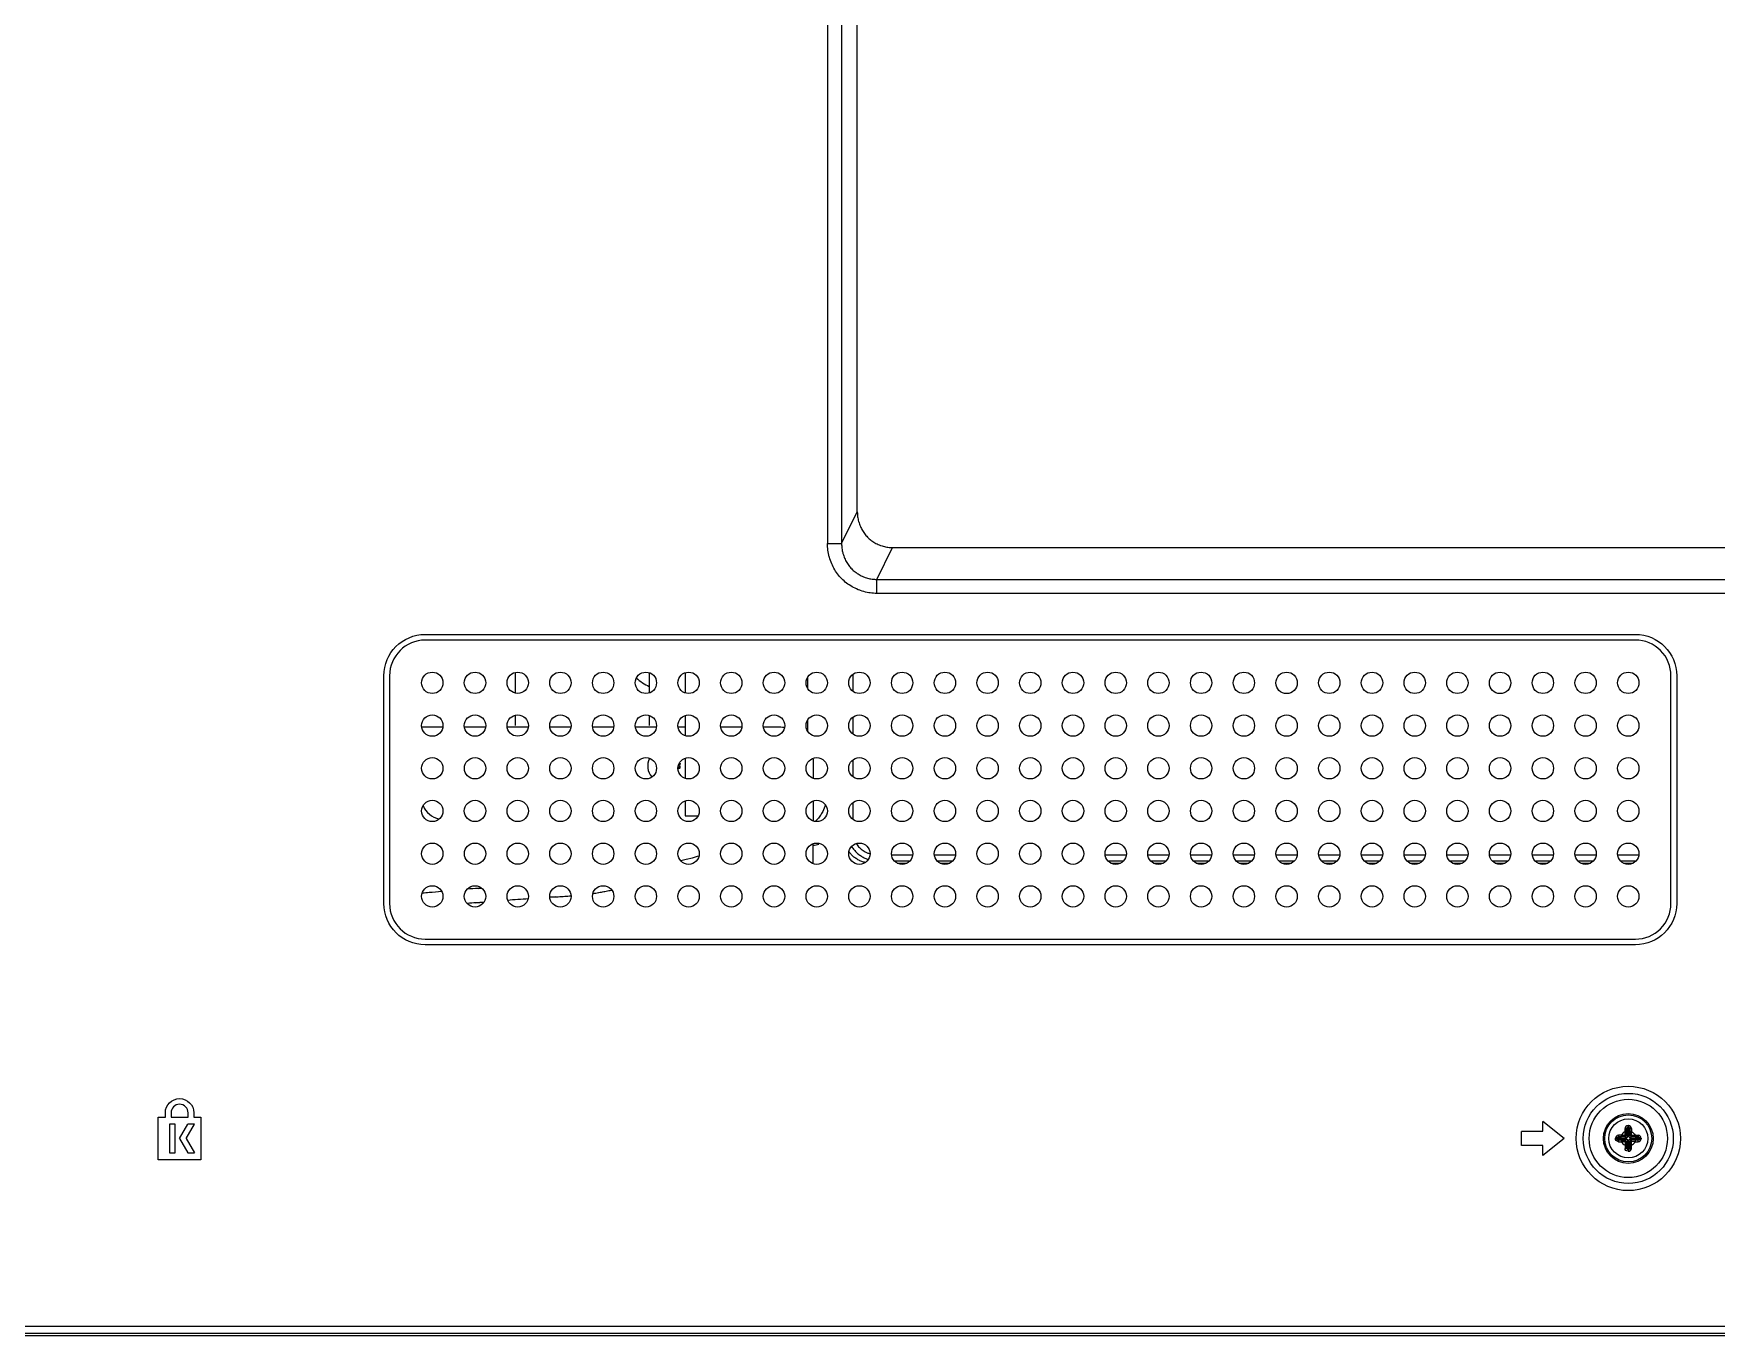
# Model space of a CAD drawing. Extents: x -382 to 1420, y -377 to 265.
# Drawn here: x -189.86 to -180.55, y -25.76 to -18.56 of the extents above; entities that cross this region are included whole.
import ezdxf

# ---------------------------------------------------------------- set-up
doc = ezdxf.new("R2010")
doc.units = 0
doc.header["$MEASUREMENT"] = 0
doc.layers.add('PDF_レイヤー 1', color=7, linetype='CONTINUOUS')

msp = doc.modelspace()

# ---------------------------------------------------------------- linework, layer by layer
at = {"layer": 'PDF_レイヤー 1', "lineweight": 0}
for points in [[(-223.44117, -25.76022), (-171.38649, -25.76022, 0.4143145), (-171.24868, -25.62245), (-171.24868, 6.93063, 0.4143145), (-171.38648, 7.06835), (-228.48682, 7.06835, 0.4143145), (-228.62463, 6.93063), (-228.62463, -25.62245, 0.4143145), (-228.48684, -25.76022), (-224.79078, -25.76022)], [(-228.61284, -25.61062, 0.020237), (-228.61242, -25.62094, 0.0768274), (-228.60256, -25.66288, 0.1002389), (-228.57255, -25.70786, 0.0963949), (-228.52739, -25.73797, 0.0991788), (-228.4745, -25.74841), (-171.39888, -25.74841, 0.0213893), (-171.38909, -25.748, 0.077189), (-171.34599, -25.73801, 0.1002389), (-171.30103, -25.708, 0.1012685), (-171.27092, -25.66312, 0.0994966), (-171.26046, -25.61062), (-171.33059, -25.61062), (-171.33061, 6.84425), (-172.59133, 5.1687), (-172.81714, 5.16869), (-172.81714, 3.04596)], [(-185.82381, -22.39436), (-185.74506, -22.39436, -0.0472489), (-185.7077, -22.39789)], [(-185.54933, -22.57032, -0.0251953), (-185.54822, -22.59115), (-185.54822, -22.67809)], [(-185.48116, -22.82516, -0.0519802), (-185.4956, -22.86307), (-185.49838, -22.86849), (-185.50129, -22.87377), (-185.50435, -22.87904), (-185.50782, -22.88418), (-185.51115, -22.88918), (-185.5149, -22.89432), (-185.5156, -22.89501), (-185.51935, -22.90001), (-185.52324, -22.9046), (-185.5274, -22.90918), (-185.53157, -22.91349), (-185.53587, -22.91793)], [(-185.33502, -23.05782), (-185.3321, -23.06226), (-185.32904, -23.06657), (-185.32571, -23.07101), (-185.3221, -23.07532), (-185.31849, -23.07948), (-185.31474, -23.08365), (-185.31057, -23.08768), (-185.30655, -23.09157), (-185.30224, -23.09546), (-185.29766, -23.09907), (-185.29544, -23.10087), (-185.29085, -23.1042), (-185.28613, -23.1074), (-185.28127, -23.11059), (-185.27655, -23.11351), (-185.27155, -23.11629), (-185.26669, -23.11879), (-185.26169, -23.12115), (-185.25683, -23.12337, 0.0189317), (-185.24039, -23.12916)], [(-185.30799, -23.04256, 0.0555711), (-185.29235, -23.06311, 0.102464), (-185.24958, -23.09186, 0.0264694), (-185.2343, -23.09714)], [(-186.76365, -23.31645, 0.0035938), (-186.73545, -23.3117), (-186.73364, -23.31142), (-186.72642, -23.31003), (-186.71934, -23.30878), (-186.71392, -23.30795), (-186.7067, -23.30656), (-186.69948, -23.30517), (-186.69226, -23.30378), (-186.68531, -23.30253), (-186.67809, -23.30101), (-186.67087, -23.29962), (-186.66365, -23.29809)], [(-189.13053, -24.55319), (-189.13053, -24.52958, -0.9994124), (-188.97307, -24.52959), (-188.97307, -24.5532)], [(-189.00454, -24.55319), (-189.00454, -24.52959, 0.9977042), (-189.09907, -24.52959), (-189.09907, -24.5532)], [(-181.09549, -24.65341, 0.4136881), (-181.11134, -24.66982), (-181.11036, -24.66982), (-181.10939, -24.66982), (-181.10828, -24.66982), (-181.10731, -24.66982), (-181.1062, -24.66982), (-181.10509, -24.66982), (-181.10397, -24.66982), (-181.103, -24.66982), (-181.10231, -24.66982), (-181.10134, -24.66982), (-181.10092, -24.66982), (-181.10092, -24.66968), (-181.10092, -24.66843), (-181.10078, -24.66718), (-181.10036, -24.6662), (-181.09981, -24.66495), (-181.09925, -24.66398), (-181.0987, -24.66343), (-181.098, -24.66273), (-181.09703, -24.66204), (-181.09606, -24.66162), (-181.09523, -24.66148), (-181.09411, -24.66134)], [(-181.08802, -24.67511), (-181.09413, -24.68122), (-181.09524, -24.68108), (-181.09607, -24.68094), (-181.09704, -24.68052), (-181.09788, -24.67983), (-181.09871, -24.67913), (-181.09927, -24.67858), (-181.09982, -24.67775), (-181.09996, -24.67747), (-181.10038, -24.67636), (-181.10079, -24.67511), (-181.10093, -24.67386), (-181.10095, -24.67284), (-181.09942, -24.67132), (-181.09886, -24.67173), (-181.09789, -24.67243), (-181.09678, -24.67298), (-181.09567, -24.67354), (-181.09525, -24.67368), (-181.094, -24.67409), (-181.09289, -24.67437), (-181.09164, -24.67465), (-181.09053, -24.67479), (-181.08928, -24.67493), (-181.08803, -24.6743), (-181.08817, -24.6743), (-181.08914, -24.67416), (-181.08984, -24.67388), (-181.09053, -24.67347), (-181.09081, -24.67319), (-181.09123, -24.6725), (-181.0915, -24.67194), (-181.09164, -24.67125), (-181.0915, -24.67069), (-181.09123, -24.67014), (-181.09081, -24.66944), (-181.09053, -24.66916), (-181.08984, -24.66875), (-181.08914, -24.66847), (-181.08817, -24.66833), (-181.08803, -24.66833), (-181.04965, -24.66765, 0.298806), (-181.04366, -24.65991), (-181.04449, -24.65991), (-181.05101, -24.65341, -0.3607234), (-181.0586, -24.66101), (-181.05859, -24.63387), (-181.05859, -24.63207), (-181.05873, -24.63054), (-181.05873, -24.62957), (-181.05873, -24.62776), (-181.05873, -24.62596), (-181.05873, -24.62429), (-181.05873, -24.62263), (-181.05873, -24.62082), (-181.05873, -24.61915), (-181.05873, -24.61735), (-181.05873, -24.61651)], [(-181.0228, -24.61651, 0.4136881), (-181.04073, -24.60066), (-181.04059, -24.60066), (-181.04045, -24.60066), (-181.04031, -24.60066), (-181.04017, -24.60066), (-181.04004, -24.60066), (-181.03976, -24.60066), (-181.03962, -24.60066), (-181.03948, -24.60066), (-181.03934, -24.60066), (-181.04223, -24.60066), (-181.04209, -24.60066), (-181.04195, -24.60066), (-181.04181, -24.60066), (-181.04167, -24.60066), (-181.04154, -24.60066), (-181.0414, -24.60066), (-181.04112, -24.60066), (-181.04098, -24.60066), (-181.04084, -24.60066), (-181.0392, -24.60068), (-181.0392, -24.60166), (-181.0392, -24.60263), (-181.0392, -24.60374), (-181.0392, -24.60485), (-181.0392, -24.60582), (-181.0392, -24.60693), (-181.0392, -24.60804), (-181.0392, -24.60902), (-181.0392, -24.60971), (-181.0392, -24.61068), (-181.03934, -24.6111), (-181.03906, -24.6111), (-181.03781, -24.6111), (-181.03656, -24.61138), (-181.03559, -24.61165), (-181.03434, -24.61221), (-181.03337, -24.6129), (-181.03281, -24.61332), (-181.03212, -24.61402), (-181.03143, -24.61499), (-181.03101, -24.61596), (-181.03087, -24.61679), (-181.03079, -24.61788), (-181.03787, -24.62399), (-181.0369, -24.62399), (-181.03688, -24.65991), (-181.03704, -24.66236, 0.2988061), (-181.02933, -24.66833), (-180.99336, -24.66833), (-180.99322, -24.66833), (-180.99239, -24.66847), (-180.99155, -24.66875), (-180.99086, -24.66916), (-180.99058, -24.66944), (-180.99017, -24.67014), (-180.98989, -24.67069), (-180.98989, -24.67138), (-180.98989, -24.67194), (-180.99017, -24.6725), (-180.99058, -24.67319), (-180.99086, -24.67347), (-180.99155, -24.67388), (-180.99239, -24.67416), (-180.99322, -24.6743), (-180.99336, -24.6743), (-181.0293, -24.6743), (-181.0293, -24.67511), (-181.02958, -24.67511), (-181.02972, -24.67511), (-181.03, -24.67511), (-181.03027, -24.67511), (-181.03055, -24.67511), (-181.03083, -24.67497), (-181.03111, -24.67497), (-181.03125, -24.67497), (-181.03152, -24.67497), (-181.03175, -24.67497), (-181.03147, -24.67483), (-181.03119, -24.67483), (-181.03105, -24.67469), (-181.03077, -24.67469), (-181.0305, -24.67455), (-181.03022, -24.67441), (-181.02994, -24.67441), (-181.0298, -24.67427), (-181.02952, -24.67427), (-181.02925, -24.67427)], [(-181.0293, -24.66833), (-181.02958, -24.66833), (-181.02986, -24.66833), (-181.03, -24.66819), (-181.03027, -24.66819), (-181.03055, -24.66805), (-181.03083, -24.66791), (-181.03111, -24.66791), (-181.03125, -24.66777), (-181.03152, -24.66777), (-181.0318, -24.66765), (-181.03152, -24.66765), (-181.03125, -24.66765), (-181.03111, -24.66765), (-181.03083, -24.66765), (-181.03055, -24.66751), (-181.03027, -24.66751), (-181.03, -24.66751), (-181.02972, -24.66751), (-181.02958, -24.66751), (-181.0293, -24.66751), (-181.02293, -24.66101, -0.3445723), (-181.03052, -24.65341), (-181.0369, -24.65991), (-181.0369, -24.66019), (-181.0369, -24.66033), (-181.0369, -24.66061), (-181.0369, -24.66089), (-181.03704, -24.66116), (-181.03704, -24.66144), (-181.03704, -24.66158), (-181.03704, -24.66186), (-181.03704, -24.66214), (-181.03704, -24.66236), (-181.03718, -24.66208), (-181.03718, -24.6618), (-181.03731, -24.66152), (-181.03731, -24.66139), (-181.03745, -24.66111), (-181.03759, -24.66083), (-181.03759, -24.66055), (-181.03773, -24.66041), (-181.03773, -24.66014), (-181.03787, -24.65986)], [(-181.03052, -24.63383), (-181.03052, -24.65341), (-181.0033, -24.65341, -0.0166665), (-180.98587, -24.65336), (-180.98587, -24.65419), (-180.98601, -24.65503), (-180.98601, -24.65586), (-180.98601, -24.65669), (-180.98615, -24.65753), (-180.98629, -24.65836), (-180.98629, -24.6585), (-180.98657, -24.65933), (-180.98671, -24.66016), (-180.98685, -24.66044), (-180.98699, -24.66086), (-180.98726, -24.66141), (-180.99336, -24.66757), (-180.99211, -24.6677), (-180.99086, -24.66784), (-180.98975, -24.66798), (-180.9885, -24.66826), (-180.98739, -24.66854), (-180.98614, -24.66895), (-180.98572, -24.66909), (-180.98475, -24.66965), (-180.9835, -24.6702), (-180.98253, -24.6709), (-180.98197, -24.67132), (-180.98049, -24.67273), (-180.98049, -24.66982), (-180.98007, -24.66982), (-180.9791, -24.66982), (-180.9784, -24.66982), (-180.97743, -24.66982), (-180.97632, -24.66982), (-180.97521, -24.66982), (-180.97424, -24.66982), (-180.97313, -24.66982), (-180.97201, -24.66982), (-180.97118, -24.66982), (-180.97004, -24.66989), (-180.97004, -24.67002), (-180.97004, -24.6703), (-180.97004, -24.67072), (-180.97004, -24.671), (-180.97004, -24.67127), (-180.97004, -24.67155), (-180.97004, -24.67183), (-180.97004, -24.67225), (-180.97004, -24.67252), (-180.97004, -24.6728, 0.4136881), (-180.98587, -24.65343)], [(-181.09413, -24.68122), (-181.09455, -24.68177), (-181.09468, -24.68219), (-181.09468, -24.68247), (-181.09482, -24.6833), (-181.0951, -24.68413), (-181.0951, -24.68427), (-181.09524, -24.68511), (-181.09538, -24.68594), (-181.09538, -24.68677), (-181.09552, -24.68761), (-181.09552, -24.68844), (-181.09553, -24.68919, -0.4136881), (-181.11136, -24.66982), (-181.11136, -24.67009), (-181.11136, -24.67037), (-181.11136, -24.67079), (-181.11136, -24.67107), (-181.11136, -24.67134), (-181.11136, -24.67162), (-181.11136, -24.6719), (-181.11136, -24.67232), (-181.11136, -24.67259), (-181.11134, -24.6728), (-181.11036, -24.6728), (-181.10939, -24.6728), (-181.10828, -24.6728), (-181.10731, -24.6728), (-181.1062, -24.6728), (-181.10509, -24.6728), (-181.10397, -24.6728), (-181.103, -24.6728), (-181.10231, -24.6728), (-181.10134, -24.6728), (-181.10092, -24.67273), (-181.10092, -24.66982), (-181.09939, -24.67134, -0.1519287), (-181.08803, -24.66751), (-181.08803, -24.66834)], [(-181.09549, -24.68922, 0.0166665), (-181.07813, -24.68922, 0.1728735), (-181.05855, -24.7088, 0.009999), (-181.05874, -24.7261)], [(-181.04963, -24.67498, -0.298806), (-181.04366, -24.68276), (-181.04366, -24.68248), (-181.04366, -24.6822), (-181.0438, -24.68206), (-181.0438, -24.68179), (-181.04394, -24.68151), (-181.04408, -24.68123), (-181.04408, -24.68109), (-181.04422, -24.68081), (-181.04422, -24.68054), (-181.04436, -24.6802), (-181.04436, -24.68048), (-181.04436, -24.68076), (-181.04436, -24.68104), (-181.04436, -24.68118), (-181.04449, -24.68145), (-181.04449, -24.68173), (-181.04449, -24.68201), (-181.04449, -24.68229), (-181.04449, -24.68243), (-181.04448, -24.68269), (-181.05097, -24.68926, 0.3607235), (-181.0586, -24.68166), (-181.0586, -24.70874), (-181.05101, -24.7088), (-181.05101, -24.68922), (-181.07813, -24.68926), (-181.07813, -24.68162), (-181.05862, -24.68163), (-181.05209, -24.67511), (-181.05195, -24.67511), (-181.05167, -24.67511), (-181.0514, -24.67511), (-181.05112, -24.67511), (-181.05084, -24.67511), (-181.05056, -24.67497), (-181.05042, -24.67497), (-181.05015, -24.67497), (-181.04987, -24.67497), (-181.04959, -24.675), (-181.04987, -24.67486), (-181.05015, -24.67486), (-181.05042, -24.67472), (-181.05056, -24.67472), (-181.05084, -24.67458), (-181.05112, -24.67444), (-181.0514, -24.67444), (-181.05167, -24.6743), (-181.05181, -24.6743), (-181.05209, -24.67427), (-181.05209, -24.67511), (-181.08803, -24.67513), (-181.08803, -24.6743), (-181.04963, -24.67498)], [(-181.05066, -24.72473), (-181.05052, -24.72584), (-181.05038, -24.72667), (-181.04997, -24.72764), (-181.04941, -24.72862), (-181.04858, -24.72931), (-181.04802, -24.72973), (-181.04705, -24.73042), (-181.04594, -24.73098), (-181.04483, -24.73125), (-181.04358, -24.73153), (-181.04233, -24.73153), (-181.04219, -24.73153), (-181.04219, -24.73195), (-181.04219, -24.73292), (-181.04219, -24.73362), (-181.04219, -24.73459), (-181.04219, -24.7357), (-181.04219, -24.73681), (-181.04219, -24.73778), (-181.04219, -24.73889), (-181.04219, -24.74), (-181.04219, -24.74098), (-181.04219, -24.74195, -0.4076366), (-181.0588, -24.72613), (-181.05783, -24.72613), (-181.05699, -24.72613), (-181.05616, -24.72599), (-181.05533, -24.72599), (-181.05449, -24.72585), (-181.05366, -24.72571), (-181.05352, -24.72571), (-181.05283, -24.72557), (-181.05199, -24.7253), (-181.05172, -24.7253), (-181.05116, -24.72502), (-181.0506, -24.72474), (-181.0506, -24.72405), (-181.05074, -24.72238), (-181.05074, -24.72085), (-181.05088, -24.72002), (-181.05088, -24.71835), (-181.05088, -24.71669), (-181.05088, -24.71516), (-181.05088, -24.71349), (-181.05102, -24.71196), (-181.05102, -24.7103), (-181.05102, -24.70877)], [(-181.03052, -24.70874), (-181.03052, -24.70958), (-181.03052, -24.71124), (-181.03052, -24.71277), (-181.03052, -24.71346), (-181.03052, -24.71513), (-181.03052, -24.7168), (-181.03052, -24.71833), (-181.03066, -24.71999), (-181.03066, -24.72166), (-181.0308, -24.72319), (-181.0308, -24.72474), (-181.03094, -24.72585), (-181.03108, -24.72669), (-181.0315, -24.72766), (-181.03219, -24.72849), (-181.03288, -24.72932), (-181.03344, -24.72974), (-181.03427, -24.73044), (-181.03455, -24.73057), (-181.03566, -24.73099), (-181.03691, -24.73141), (-181.03816, -24.73155), (-181.03934, -24.73153), (-181.0392, -24.73195), (-181.0392, -24.73292), (-181.0392, -24.73362), (-181.0392, -24.73459), (-181.0392, -24.7357), (-181.0392, -24.73681), (-181.0392, -24.73778), (-181.0392, -24.73889), (-181.0392, -24.74), (-181.0392, -24.74098), (-181.0407, -24.74198), (-181.04056, -24.74198), (-181.04042, -24.74198), (-181.04029, -24.74198), (-181.04015, -24.74198), (-181.04001, -24.74198), (-181.03973, -24.74198), (-181.03959, -24.74198), (-181.03945, -24.74198), (-181.03931, -24.74198), (-181.03917, -24.74198, 0.4136881), (-181.02282, -24.72614)], [(-181.00326, -24.68158), (-181.00326, -24.68922), (-181.03052, -24.68916), (-181.03052, -24.70874), (-181.02293, -24.70874, 0.1722694), (-181.00326, -24.68922, 0.0166665), (-180.98587, -24.68927), (-180.98587, -24.68844), (-180.98601, -24.68761), (-180.98601, -24.68677), (-180.98601, -24.68594), (-180.98615, -24.68511), (-180.98629, -24.68427), (-180.98629, -24.68413), (-180.98657, -24.68344), (-180.98671, -24.68261), (-180.98685, -24.68233), (-180.98699, -24.68177), (-180.98726, -24.68122), (-180.98796, -24.68122), (-180.98962, -24.68136), (-180.99115, -24.68136), (-180.99198, -24.68136), (-180.99365, -24.6815), (-180.99532, -24.6815), (-180.99685, -24.6815), (-180.99851, -24.6815), (-181.00018, -24.6815), (-181.00171, -24.68163), (-181.00321, -24.68162), (-181.02293, -24.68162), (-181.03175, -24.67497, 0.298806), (-181.03786, -24.68268), (-181.03786, -24.71864), (-181.03688, -24.71864)], [(-180.9859, -24.68922, 0.4136881), (-180.97007, -24.6728), (-180.97118, -24.6728), (-180.97201, -24.6728), (-180.97313, -24.6728), (-180.97424, -24.6728), (-180.97521, -24.6728), (-180.97632, -24.6728), (-180.97743, -24.6728), (-180.9784, -24.6728), (-180.9791, -24.6728), (-180.98007, -24.6728), (-180.98049, -24.6728), (-180.98197, -24.67136), (-180.98294, -24.67205), (-180.98392, -24.67261), (-180.98503, -24.67316), (-180.98558, -24.67344), (-180.98683, -24.67386), (-180.98794, -24.67427), (-180.98919, -24.67455), (-180.99044, -24.67483), (-180.99142, -24.67497), (-180.9928, -24.67511), (-180.99336, -24.67511), (-180.99336, -24.67427)], [(-228.43748, -25.70896), (-171.43581, -25.70889), (-171.43317, -25.70889), (-171.43039, -25.70889), (-171.42761, -25.70861), (-171.42483, -25.70861), (-171.4222, -25.70833), (-171.41942, -25.70792), (-171.41664, -25.7075), (-171.41386, -25.70695), (-171.41122, -25.70639), (-171.40859, -25.7057), (-171.40845, -25.7057, 0.3058217), (-171.33059, -25.61062)]]:
    msp.add_lwpolyline(points, format="xyb", dxfattribs=at)
for points in [[(-185.46928, -17.22469), (-185.46928, -21.38182), (-185.39082, -21.38182)], [(-185.39076, -17.22474), (-185.39076, -21.38187)], [(-185.39076, -21.38184), (-185.3041, -21.207), (-185.3041, -17.31151)], [(-185.30405, -21.20698), (-185.30391, -21.21351), (-185.30363, -21.2199), (-185.30321, -21.22643), (-185.30238, -21.23309), (-185.30127, -21.23948), (-185.30016, -21.24615), (-185.29863, -21.25267), (-185.29696, -21.2592), (-185.29641, -21.26115), (-185.29446, -21.26767), (-185.29224, -21.27392), (-185.29002, -21.28031), (-185.28738, -21.28656), (-185.2846, -21.29267), (-185.28155, -21.29864), (-185.27849, -21.30461), (-185.27516, -21.31031), (-185.27169, -21.31586), (-185.26808, -21.32142), (-185.26419, -21.3267), (-185.2603, -21.3317), (-185.25627, -21.33683), (-185.25197, -21.34156), (-185.24766, -21.346), (-185.24322, -21.35044), (-185.2385, -21.35475), (-185.23364, -21.35892), (-185.2285, -21.3628), (-185.22336, -21.36669), (-185.21794, -21.37044), (-185.21239, -21.37405), (-185.20669, -21.37752), (-185.20086, -21.38058), (-185.19489, -21.38364), (-185.18892, -21.38655), (-185.18267, -21.38919), (-185.17642, -21.39155), (-185.17336, -21.39266), (-185.16698, -21.39488), (-185.16059, -21.39669), (-185.1542, -21.39836), (-185.14767, -21.39988), (-185.14128, -21.40099), (-185.13489, -21.40211), (-185.12851, -21.4028), (-185.12212, -21.40349), (-185.11573, -21.40377), (-185.10948, -21.40391), (-172.81077, -21.40391)], [(-185.19682, -21.65739), (-185.20557, -21.65725), (-185.21446, -21.65669), (-185.22335, -21.656), (-185.23237, -21.65475), (-185.24126, -21.6535), (-185.25043, -21.65169), (-185.25931, -21.64961), (-185.26834, -21.64739), (-185.27723, -21.64461), (-185.28626, -21.6417), (-185.2907, -21.64017), (-185.29931, -21.6367), (-185.30806, -21.63295), (-185.31639, -21.62906), (-185.32486, -21.62489), (-185.33292, -21.62017), (-185.34083, -21.61545), (-185.34875, -21.61059), (-185.35611, -21.60531), (-185.36347, -21.59989), (-185.37055, -21.59434), (-185.3775, -21.58851), (-185.38403, -21.58253), (-185.39027, -21.57628), (-185.39639, -21.5699), (-185.40222, -21.56323), (-185.40805, -21.55629), (-185.41361, -21.54934), (-185.41888, -21.54184), (-185.42388, -21.53421), (-185.42874, -21.52643), (-185.43333, -21.51837), (-185.43777, -21.51004), (-185.44194, -21.50171), (-185.44583, -21.49296), (-185.44944, -21.48435), (-185.45277, -21.47546), (-185.45569, -21.46643), (-185.4586, -21.45755), (-185.4593, -21.45477), (-185.46152, -21.44574), (-185.4636, -21.43644), (-185.46541, -21.42741), (-185.46666, -21.4181), (-185.46777, -21.40894), (-185.4686, -21.39991), (-185.46916, -21.39075), (-185.4693, -21.38186)], [(-185.39069, -21.38177), (-185.39069, -21.3883), (-185.39055, -21.39483), (-185.39, -21.40149), (-185.38916, -21.40802), (-185.38819, -21.41469), (-185.38694, -21.42122), (-185.38555, -21.42788), (-185.385, -21.43038), (-185.38333, -21.43691), (-185.38139, -21.44344), (-185.37916, -21.44982), (-185.37694, -21.45621), (-185.3743, -21.46246), (-185.37167, -21.46857), (-185.36861, -21.47468), (-185.36555, -21.48052), (-185.36222, -21.48635), (-185.35889, -21.4919), (-185.35528, -21.49732), (-185.35153, -21.5026), (-185.34764, -21.50774), (-185.34361, -21.51273), (-185.33945, -21.51746), (-185.33514, -21.52204), (-185.3307, -21.52634), (-185.32611, -21.53065), (-185.32125, -21.53482), (-185.31611, -21.53884), (-185.31098, -21.54259), (-185.30556, -21.54648), (-185.30014, -21.54995), (-185.29445, -21.55343), (-185.28862, -21.55662), (-185.28278, -21.55954), (-185.27667, -21.56245), (-185.27056, -21.56509), (-185.26431, -21.56745), (-185.26029, -21.56898), (-185.25404, -21.5712), (-185.24751, -21.57287), (-185.24112, -21.57467), (-185.23473, -21.57606), (-185.22848, -21.57717), (-185.2221, -21.57815), (-185.21571, -21.57898), (-185.20932, -21.5794), (-185.20307, -21.57981), (-185.19682, -21.57981), (-185.10947, -21.40386)], [(-185.19682, -21.65744), (-185.19682, -21.57981), (-175.45102, -21.57981)], [(-175.45214, -21.65739), (-185.19683, -21.65739)], [(-187.19467, -22.20748), (-187.19467, -22.09624)], [(-186.45362, -22.20571), (-186.45362, -22.09809)], [(-186.25684, -22.09803), (-186.25684, -22.20552)], [(-185.57859, -22.18252), (-185.57859, -22.12128)], [(-185.32864, -22.10752), (-185.32864, -22.19626)], [(-187.71342, -22.39436), (-187.59523, -22.39436)], [(-187.47716, -22.39436), (-187.35897, -22.39436)], [(-187.24092, -22.39436), (-187.12287, -22.39436)], [(-187.19467, -22.38812), (-187.19467, -22.33243)], [(-187.0048, -22.39436), (-186.88661, -22.39436)], [(-186.76854, -22.39436), (-186.65036, -22.39436)], [(-186.53242, -22.39436), (-186.41424, -22.39436)], [(-186.45362, -22.38812), (-186.45362, -22.33423)], [(-186.29617, -22.39436), (-186.25686, -22.39436)], [(-186.25684, -22.33429), (-186.25684, -22.44178)], [(-186.05992, -22.39436), (-185.94174, -22.39436)], [(-185.57859, -22.41864), (-185.57859, -22.3574)], [(-185.32864, -22.34377), (-185.32864, -22.43251)], [(-186.25684, -22.57039), (-186.25684, -22.67802)], [(-185.32864, -22.57989), (-185.32864, -22.66863)], [(-186.25684, -22.80665), (-186.25684, -22.88761), (-186.18545, -22.88761)], [(-185.54822, -22.80665), (-185.54822, -22.91414)], [(-185.32864, -22.81615), (-185.32864, -22.90489)], [(-185.54822, -23.15045), (-185.54822, -23.04296)], [(-186.28017, -23.13431), (-186.25031, -23.12765), (-186.21462, -23.11945), (-186.18143, -23.10834)], [(-185.25974, -23.14516), (-185.26461, -23.14405), (-185.2696, -23.14266), (-185.2746, -23.14113), (-185.27974, -23.13947), (-185.2846, -23.13738), (-185.2896, -23.13544), (-185.29141, -23.1346), (-185.29627, -23.1321), (-185.30099, -23.12974), (-185.30557, -23.12697), (-185.31016, -23.12419), (-185.3146, -23.12127), (-185.31877, -23.11822), (-185.32279, -23.11502), (-185.32668, -23.11169), (-185.33057, -23.10822), (-185.33404, -23.10489), (-185.33752, -23.10141), (-185.34071, -23.09766), (-185.34363, -23.09405), (-185.3464, -23.0903), (-185.34918, -23.08655)], [(-185.11517, -23.10312), (-184.99699, -23.10312)], [(-185.01591, -23.13716), (-185.09631, -23.13716)], [(-185.0829, -23.14855), (-185.02888, -23.14855)], [(-184.87893, -23.10312), (-184.76075, -23.10312)], [(-184.77965, -23.13716), (-184.8602, -23.13716)], [(-184.84664, -23.14855), (-184.79276, -23.14855)], [(-183.93418, -23.10312), (-183.816, -23.10312)], [(-183.83491, -23.13716), (-183.91532, -23.13716)], [(-183.90191, -23.14855), (-183.84788, -23.14855)], [(-183.69794, -23.10312), (-183.57975, -23.10312)], [(-183.59866, -23.13716), (-183.67907, -23.13716)], [(-183.66565, -23.14855), (-183.61177, -23.14855)], [(-183.46182, -23.10312), (-183.34364, -23.10312)], [(-183.36254, -23.13716), (-183.44295, -23.13716)], [(-183.42941, -23.14855), (-183.37552, -23.14855)], [(-183.22556, -23.10312), (-183.10738, -23.10312)], [(-183.12628, -23.13716), (-183.20669, -23.13716)], [(-183.19329, -23.14855), (-183.13941, -23.14855)], [(-182.98931, -23.10312), (-182.87112, -23.10312)], [(-182.89016, -23.13716), (-182.97057, -23.13716)], [(-182.95703, -23.14855), (-182.90315, -23.14855)], [(-182.75319, -23.10312), (-182.63501, -23.10312)], [(-182.65392, -23.13716), (-182.73433, -23.13716)], [(-182.72091, -23.14855), (-182.66689, -23.14855)], [(-182.51693, -23.10312), (-182.39875, -23.10312)], [(-182.41766, -23.13716), (-182.49807, -23.13716)], [(-182.48466, -23.14855), (-182.43077, -23.14855)], [(-182.28069, -23.10312), (-182.16264, -23.10312)], [(-182.18155, -23.13716), (-182.26196, -23.13716)], [(-182.24841, -23.14855), (-182.19453, -23.14855)], [(-182.04457, -23.10312), (-181.92639, -23.10312)], [(-181.94529, -23.13716), (-182.0257, -23.13716)], [(-182.0123, -23.14855), (-181.95841, -23.14855)], [(-181.80831, -23.10312), (-181.69013, -23.10312)], [(-181.70917, -23.13716), (-181.78944, -23.13716)], [(-181.77604, -23.14855), (-181.72216, -23.14855)], [(-181.5722, -23.10312), (-181.45401, -23.10312)], [(-181.47293, -23.13716), (-181.55334, -23.13716)], [(-181.53992, -23.14855), (-181.4859, -23.14855)], [(-181.33594, -23.10312), (-181.21776, -23.10312)], [(-181.23667, -23.13716), (-181.31708, -23.13716)], [(-181.30367, -23.14855), (-181.24978, -23.14855)], [(-181.0997, -23.10312), (-180.98165, -23.10312)], [(-181.00055, -23.13716), (-181.08096, -23.13716)], [(-181.06741, -23.14855), (-181.01352, -23.14855)], [(-187.38332, -23.28699), (-187.40026, -23.28838), (-187.38332, -23.28686)], [(-186.97319, -23.33585), (-186.96638, -23.3353), (-186.95791, -23.33474), (-186.9493, -23.33418), (-186.94736, -23.33405), (-186.93889, -23.33349), (-186.93028, -23.33293), (-186.92181, -23.33238), (-186.9132, -23.33182), (-186.90458, -23.33113), (-186.89597, -23.33057), (-186.8875, -23.33002)], [(-189.16986, -24.55319), (-189.13055, -24.55319)], [(-189.16986, -24.78944), (-189.16986, -24.55321)], [(-189.09907, -24.55319), (-189.0045, -24.55319)], [(-188.97307, -24.55319), (-188.93377, -24.55319)], [(-188.93374, -24.55319), (-188.93374, -24.78942)], [(-189.07546, -24.59252), (-189.10699, -24.59252)], [(-189.10693, -24.59252), (-189.10693, -24.75014)], [(-189.07546, -24.75011), (-189.07546, -24.59249)], [(-189.05187, -24.67132), (-189.00631, -24.59257)], [(-189.01563, -24.67126), (-188.97008, -24.59252), (-189.00633, -24.59252)], [(-181.63119, -24.63199), (-181.51301, -24.63199)], [(-181.63119, -24.71065), (-181.63119, -24.63204)], [(-181.39507, -24.67132), (-181.51312, -24.57674)], [(-181.51306, -24.63199), (-181.51306, -24.57685)], [(-181.09552, -24.65336), (-181.09552, -24.65419), (-181.09552, -24.65503), (-181.09538, -24.65586), (-181.09538, -24.65669), (-181.09524, -24.65753), (-181.0951, -24.65836), (-181.0951, -24.6585), (-181.09496, -24.65919), (-181.09468, -24.66002), (-181.09468, -24.6603), (-181.09455, -24.66086), (-181.09413, -24.66141), (-181.09343, -24.66141), (-181.09177, -24.66127), (-181.09024, -24.66127), (-181.08941, -24.66127), (-181.08774, -24.66114), (-181.08607, -24.66114), (-181.08455, -24.66114), (-181.08288, -24.66114), (-181.08135, -24.66114), (-181.07969, -24.661), (-181.07816, -24.661)], [(-181.07813, -24.66105), (-181.07813, -24.65341), (-181.05105, -24.65341)], [(-181.05101, -24.65346), (-181.05101, -24.63387), (-181.05865, -24.63387)], [(-181.05101, -24.63387), (-181.05101, -24.63304), (-181.05101, -24.63137), (-181.05087, -24.62985), (-181.05087, -24.62915), (-181.05087, -24.62749), (-181.05087, -24.62582), (-181.05087, -24.62429), (-181.05087, -24.62263), (-181.05073, -24.62096), (-181.05073, -24.61943), (-181.05059, -24.6179)], [(-181.0506, -24.61788), (-181.05047, -24.61676), (-181.05033, -24.61593), (-181.04991, -24.61496), (-181.04935, -24.61413), (-181.04852, -24.61329), (-181.04797, -24.61288), (-181.04713, -24.61218), (-181.04685, -24.61204), (-181.04574, -24.61163), (-181.04449, -24.61121), (-181.04324, -24.61107), (-181.04213, -24.61107)], [(-181.04367, -24.65996), (-181.04367, -24.62399), (-181.04451, -24.62399)], [(-181.04436, -24.66241), (-181.04436, -24.66214), (-181.04436, -24.66186), (-181.04436, -24.66158), (-181.04436, -24.66144), (-181.04449, -24.66116), (-181.04449, -24.66089), (-181.04449, -24.66061), (-181.04449, -24.66033), (-181.04449, -24.66019), (-181.04449, -24.65991), (-181.04449, -24.62394)], [(-181.04369, -24.62399), (-181.04369, -24.62385), (-181.04355, -24.62301), (-181.04327, -24.62218), (-181.04286, -24.62149), (-181.04258, -24.62121), (-181.04188, -24.62079), (-181.04133, -24.62051), (-181.04077, -24.62051), (-181.04022, -24.62051), (-181.03952, -24.62079), (-181.03897, -24.62121), (-181.03855, -24.62149), (-181.03813, -24.62218), (-181.03786, -24.62301), (-181.03786, -24.62385), (-181.03786, -24.62399), (-181.03786, -24.65996)], [(-189.10693, -24.75011), (-189.07541, -24.75011)], [(-189.05185, -24.67137), (-189.0063, -24.75011), (-188.97005, -24.75011)], [(-189.01566, -24.67132), (-188.97011, -24.75006)], [(-181.51306, -24.71065), (-181.63125, -24.71065)], [(-181.39502, -24.67126), (-181.51306, -24.76583), (-181.51306, -24.7107)], [(-181.09414, -24.6614), (-181.08803, -24.66751), (-181.05206, -24.66751)], [(-181.07813, -24.68162), (-181.07896, -24.68162), (-181.08063, -24.68148), (-181.08216, -24.68148), (-181.08285, -24.68148), (-181.08452, -24.68148), (-181.08618, -24.68148), (-181.08771, -24.68148), (-181.08938, -24.68134), (-181.09105, -24.68134), (-181.09257, -24.68134), (-181.0941, -24.6812)], [(-181.05208, -24.66754), (-181.0586, -24.66101), (-181.07819, -24.66101)], [(-181.04965, -24.66765), (-181.04992, -24.66779), (-181.0502, -24.66779), (-181.05048, -24.66793), (-181.05062, -24.66793), (-181.0509, -24.66807), (-181.05117, -24.6682), (-181.05145, -24.6682), (-181.05173, -24.66834), (-181.05187, -24.66834), (-181.05215, -24.66834)], [(-181.05209, -24.66833), (-181.05209, -24.6675)], [(-181.05209, -24.66751), (-181.05195, -24.66751), (-181.05167, -24.66751), (-181.0514, -24.66751), (-181.05112, -24.66751), (-181.05084, -24.66751), (-181.05056, -24.66765), (-181.05042, -24.66765), (-181.05015, -24.66765), (-181.04987, -24.66765), (-181.04959, -24.66765)], [(-181.04449, -24.71864), (-181.0506, -24.72476)], [(-181.04367, -24.65991), (-181.04367, -24.66019), (-181.04367, -24.66047), (-181.04381, -24.66061), (-181.04381, -24.66089), (-181.04395, -24.66116), (-181.04409, -24.66144), (-181.04409, -24.66158), (-181.04423, -24.66186), (-181.04423, -24.66214), (-181.04437, -24.66241)], [(-181.04066, -24.73153), (-181.04219, -24.73153), (-181.04066, -24.73)], [(-181.04219, -24.74198), (-181.04205, -24.74198), (-181.04191, -24.74198), (-181.04177, -24.74198), (-181.04163, -24.74198), (-181.04149, -24.74198), (-181.04136, -24.74198), (-181.04108, -24.74198), (-181.04094, -24.74198), (-181.0408, -24.74198), (-181.04066, -24.74198)], [(-181.0407, -24.73153), (-181.03931, -24.73153)], [(-180.98725, -24.68122), (-180.99336, -24.67511), (-181.02933, -24.67511)], [(-181.0293, -24.66834), (-181.0293, -24.66751), (-180.99333, -24.66751)], [(-181.00326, -24.66101), (-181.00243, -24.66101), (-181.00076, -24.66115), (-180.99923, -24.66115), (-180.99854, -24.66115), (-180.99687, -24.66115), (-180.99521, -24.66115), (-180.99368, -24.66115), (-180.99201, -24.66129), (-180.99035, -24.66129), (-180.98882, -24.66129), (-180.98729, -24.66143)], [(-180.99336, -24.66833), (-180.99336, -24.6675)], [(-180.98049, -24.6728), (-180.98049, -24.67294), (-180.98049, -24.67419), (-180.98076, -24.67544), (-180.98104, -24.67641), (-180.9816, -24.67766), (-180.98229, -24.67863), (-180.98271, -24.67919), (-180.9834, -24.67988), (-180.98437, -24.68058), (-180.98535, -24.681), (-180.98618, -24.68113), (-180.98729, -24.68127)], [(-180.98726, -24.66141), (-180.98615, -24.66155), (-180.98532, -24.66169), (-180.98435, -24.66211), (-180.98351, -24.6628), (-180.98268, -24.6635), (-180.98226, -24.66405), (-180.98157, -24.66489), (-180.98143, -24.66516), (-180.98101, -24.66627), (-180.9806, -24.66752), (-180.98046, -24.66877), (-180.98046, -24.66989)], [(-188.93374, -24.78944), (-189.16983, -24.78944)]]:
    msp.add_lwpolyline(points, dxfattribs=at)
for points in [[(-181.00143, -21.88409, -0.4142097), (-180.77298, -22.11254), (-180.77298, -23.37215, -0.4138086), (-181.00137, -23.60058), (-187.69356, -23.60058, -0.4142097), (-187.92201, -23.37219), (-187.92201, -22.11258, -0.4142097), (-187.69361, -21.88415)], [(-187.69361, -21.91562, 0.4141396), (-187.89054, -22.11254), (-187.89054, -23.37219, 0.4141396), (-187.69361, -23.56912), (-181.00137, -23.56912, 0.4142857), (-180.80458, -23.37219), (-180.80458, -22.11258, 0.4142857), (-181.00137, -21.91562)], [(-181.04219, -24.60066, 0.4076366), (-181.0588, -24.61649), (-181.05783, -24.61649), (-181.05699, -24.61649), (-181.05616, -24.61663), (-181.05533, -24.61663), (-181.05449, -24.61676), (-181.05366, -24.6169), (-181.05352, -24.6169), (-181.05269, -24.61718), (-181.05185, -24.61732), (-181.05172, -24.61746), (-181.05116, -24.6176), (-181.0506, -24.61788), (-181.04445, -24.62397), (-181.04445, -24.62272), (-181.04431, -24.62147), (-181.04404, -24.62036), (-181.04376, -24.61911), (-181.04348, -24.618), (-181.04306, -24.61675), (-181.04292, -24.61633), (-181.04251, -24.61522), (-181.04181, -24.61411), (-181.04112, -24.61314), (-181.0407, -24.61258), (-181.04073, -24.6111), (-181.03934, -24.6111), (-181.0407, -24.6111), (-181.04219, -24.6111), (-181.04219, -24.61068), (-181.04219, -24.60971), (-181.04219, -24.60902), (-181.04219, -24.60804), (-181.04219, -24.60693), (-181.04219, -24.60582), (-181.04219, -24.60485), (-181.04219, -24.60374), (-181.04219, -24.60263), (-181.04219, -24.60166)], [(-181.02298, -24.63383, -0.1748967), (-181.00326, -24.65337), (-181.00326, -24.66101), (-181.02293, -24.66096), (-181.02293, -24.63387), (-181.03052, -24.63385), (-181.03052, -24.63232), (-181.03052, -24.63065), (-181.03052, -24.62912), (-181.03052, -24.62746), (-181.03052, -24.62593), (-181.03052, -24.62426), (-181.03066, -24.6226), (-181.03066, -24.62176), (-181.03066, -24.62024), (-181.0308, -24.61857), (-181.0308, -24.61788), (-181.03025, -24.6176), (-181.02969, -24.61732), (-181.02941, -24.61732), (-181.02858, -24.61704), (-181.02788, -24.6169), (-181.02775, -24.6169), (-181.02691, -24.61676), (-181.02608, -24.61663), (-181.02525, -24.61663), (-181.02441, -24.61649), (-181.02358, -24.61649), (-181.02275, -24.61649, -0.0266619)], [(-181.02293, -24.7087), (-181.02288, -24.68158, 0.3607235), (-181.03051, -24.68923), (-181.0369, -24.6827), (-181.03786, -24.6827), (-181.03772, -24.68243), (-181.03772, -24.68229), (-181.03758, -24.68201), (-181.03758, -24.68173), (-181.03744, -24.68145), (-181.0373, -24.68118), (-181.0373, -24.68104), (-181.03716, -24.68076), (-181.03716, -24.68048), (-181.03704, -24.6802), (-181.03704, -24.68048), (-181.03704, -24.68076), (-181.03704, -24.68104), (-181.03704, -24.68118), (-181.03704, -24.68145), (-181.0369, -24.68173), (-181.0369, -24.68201), (-181.0369, -24.68229), (-181.0369, -24.68243), (-181.0369, -24.6827), (-181.03784, -24.71864), (-181.03784, -24.71878), (-181.03784, -24.71962), (-181.03812, -24.72045), (-181.03854, -24.72114), (-181.03895, -24.72142), (-181.03951, -24.72184), (-181.0402, -24.72212), (-181.04076, -24.72212), (-181.04131, -24.72212), (-181.04187, -24.72184), (-181.04256, -24.72142), (-181.04284, -24.72114), (-181.04326, -24.72045), (-181.04354, -24.71962), (-181.04367, -24.71878), (-181.04367, -24.71864), (-181.04367, -24.6827), (-181.04449, -24.68268), (-181.04449, -24.71864), (-181.04366, -24.71864, 0.1519287), (-181.03931, -24.73156), (-181.0407, -24.73003), (-181.04029, -24.72948), (-181.03959, -24.7285), (-181.03904, -24.72739), (-181.03848, -24.72628), (-181.03834, -24.72587), (-181.03793, -24.72462), (-181.03765, -24.72351), (-181.03737, -24.72226), (-181.03723, -24.72114), (-181.03709, -24.71989), (-181.03691, -24.71863), (-181.0308, -24.72474), (-181.03025, -24.72502), (-181.02983, -24.72516), (-181.02955, -24.7253), (-181.02872, -24.72544), (-181.02788, -24.72571), (-181.02775, -24.72571), (-181.02691, -24.72585), (-181.02608, -24.72599), (-181.02525, -24.72599), (-181.02441, -24.72613), (-181.02358, -24.72613), (-181.0228, -24.7261), (-181.0228, -24.72527), (-181.02266, -24.72346), (-181.02266, -24.7218), (-181.02266, -24.71999), (-181.02266, -24.71833), (-181.02266, -24.71666), (-181.02266, -24.71485), (-181.0228, -24.71305), (-181.0228, -24.71221), (-181.0228, -24.71055)]]:
    msp.add_lwpolyline(points, format="xyb", close=True, dxfattribs=at)
for points in [[(-186.97316, -23.3358), (-187.00344, -23.33788)], [(-187.3694, -23.36492), (-187.41301, -23.36839)]]:
    msp.add_lwpolyline(points, close=True, dxfattribs=at)
for centre, radius in [((-187.65438, -22.1518), 0.05909), ((-187.41814, -22.1518), 0.05909), ((-187.18193, -22.15171), 0.059), ((-186.94576, -22.1518), 0.05909), ((-186.70953, -22.15183), 0.05912), ((-186.47339, -22.1518), 0.05909), ((-186.23714, -22.1518), 0.05909), ((-186.00092, -22.15183), 0.05912), ((-185.76477, -22.1518), 0.05909), ((-185.52854, -22.15183), 0.05912), ((-185.29239, -22.1518), 0.05909), ((-185.05614, -22.1518), 0.05909), ((-184.81992, -22.15183), 0.05912), ((-184.58378, -22.1518), 0.05909), ((-184.34755, -22.15183), 0.05912), ((-184.1114, -22.1518), 0.05909), ((-183.87514, -22.1518), 0.05909), ((-183.63893, -22.15183), 0.05912), ((-183.40278, -22.1518), 0.05909), ((-183.16656, -22.15183), 0.05912), ((-182.93039, -22.15192), 0.05921), ((-182.69415, -22.1518), 0.05909), ((-182.45794, -22.15183), 0.05912), ((-182.22179, -22.1518), 0.05909), ((-181.98556, -22.15183), 0.05912), ((-181.7494, -22.15192), 0.05921), ((-181.51316, -22.1518), 0.05909), ((-181.27695, -22.15183), 0.05912), ((-181.0408, -22.1518), 0.05909), ((-187.65438, -22.38805), 0.05909), ((-187.41814, -22.38805), 0.05909), ((-187.18193, -22.38796), 0.059), ((-186.94576, -22.38805), 0.05909), ((-186.70953, -22.38808), 0.05912), ((-186.47339, -22.38805), 0.05909), ((-186.23714, -22.38805), 0.05909), ((-186.00092, -22.38808), 0.05912), ((-185.76477, -22.38805), 0.05909), ((-185.52854, -22.38808), 0.05912), ((-185.29239, -22.38805), 0.05909), ((-185.05614, -22.38805), 0.05909), ((-184.81992, -22.38808), 0.05912), ((-184.58378, -22.38805), 0.05909), ((-184.34755, -22.38808), 0.05912), ((-184.1114, -22.38805), 0.05909), ((-183.87514, -22.38805), 0.05909), ((-183.63893, -22.38808), 0.05912), ((-183.40278, -22.38805), 0.05909), ((-183.16656, -22.38808), 0.05912), ((-182.93039, -22.38816), 0.05921), ((-182.69415, -22.38805), 0.05909), ((-182.45794, -22.38808), 0.05912), ((-182.22179, -22.38805), 0.05909), ((-181.98556, -22.38808), 0.05912), ((-181.7494, -22.38816), 0.05921), ((-181.51316, -22.38805), 0.05909), ((-181.27695, -22.38808), 0.05912), ((-181.0408, -22.38805), 0.05909), ((-187.65435, -22.62427), 0.05906), ((-187.41811, -22.62427), 0.05906), ((-187.1819, -22.62418), 0.05897), ((-186.94573, -22.62427), 0.05906), ((-186.7095, -22.6243), 0.05909), ((-186.47336, -22.62427), 0.05906), ((-186.23711, -22.62427), 0.05906), ((-186.00089, -22.6243), 0.05909), ((-185.76474, -22.62427), 0.05906), ((-185.52851, -22.6243), 0.05909), ((-185.29236, -22.62427), 0.05906), ((-185.05611, -22.62427), 0.05906), ((-184.81989, -22.6243), 0.05909), ((-184.58375, -22.62427), 0.05906), ((-184.34752, -22.6243), 0.05909), ((-184.11137, -22.62427), 0.05906), ((-183.87512, -22.62427), 0.05906), ((-183.6389, -22.6243), 0.05909), ((-183.40275, -22.62427), 0.05906), ((-183.16653, -22.6243), 0.05909), ((-182.93036, -22.62439), 0.05918), ((-182.69412, -22.62427), 0.05906), ((-182.45791, -22.6243), 0.05909), ((-182.22176, -22.62427), 0.05906), ((-181.98553, -22.6243), 0.05909), ((-181.74937, -22.62439), 0.05918), ((-181.51313, -22.62427), 0.05906), ((-181.27692, -22.6243), 0.05909), ((-181.04077, -22.62427), 0.05906), ((-187.65438, -22.86042), 0.05909), ((-187.41814, -22.86042), 0.05909), ((-187.18193, -22.86033), 0.059), ((-186.94576, -22.86042), 0.05909), ((-186.70953, -22.86045), 0.05912), ((-186.47339, -22.86042), 0.05909), ((-186.23714, -22.86042), 0.05909), ((-186.00092, -22.86045), 0.05912), ((-185.76477, -22.86042), 0.05909), ((-185.52854, -22.86045), 0.05912), ((-185.29239, -22.86042), 0.05909), ((-185.05614, -22.86042), 0.05909), ((-184.81992, -22.86045), 0.05912), ((-184.58378, -22.86042), 0.05909), ((-184.34755, -22.86045), 0.05912), ((-184.1114, -22.86042), 0.05909), ((-183.87514, -22.86042), 0.05909), ((-183.63893, -22.86045), 0.05912), ((-183.40278, -22.86042), 0.05909), ((-183.16656, -22.86045), 0.05912), ((-182.93039, -22.86054), 0.05921), ((-182.69415, -22.86042), 0.05909), ((-182.45794, -22.86045), 0.05912), ((-182.22179, -22.86042), 0.05909), ((-181.98556, -22.86045), 0.05912), ((-181.7494, -22.86054), 0.05921), ((-181.51316, -22.86042), 0.05909), ((-181.27695, -22.86045), 0.05912), ((-181.0408, -22.86042), 0.05909), ((-187.65435, -23.09665), 0.05906), ((-187.41811, -23.09665), 0.05906), ((-187.1819, -23.09656), 0.05897), ((-186.94573, -23.09665), 0.05906), ((-186.7095, -23.09668), 0.05909), ((-186.47336, -23.09665), 0.05906), ((-186.23711, -23.09665), 0.05906), ((-186.00089, -23.09668), 0.05909), ((-185.76474, -23.09665), 0.05906), ((-185.52851, -23.09668), 0.05909), ((-185.29236, -23.09665), 0.05906), ((-185.05611, -23.09665), 0.05906), ((-184.81989, -23.09668), 0.05909), ((-184.58375, -23.09665), 0.05906), ((-184.34752, -23.09668), 0.05909), ((-184.11137, -23.09665), 0.05906), ((-183.87512, -23.09665), 0.05906), ((-183.6389, -23.09668), 0.05909), ((-183.40275, -23.09665), 0.05906), ((-183.16653, -23.09668), 0.05909), ((-182.93036, -23.09677), 0.05918), ((-182.69412, -23.09665), 0.05906), ((-182.45791, -23.09668), 0.05909), ((-182.22176, -23.09665), 0.05906), ((-181.98553, -23.09668), 0.05909), ((-181.74937, -23.09677), 0.05918), ((-181.51313, -23.09665), 0.05906), ((-181.27692, -23.09668), 0.05909), ((-181.04077, -23.09665), 0.05906), ((-187.65438, -23.33279), 0.05909), ((-187.41814, -23.33279), 0.05909), ((-187.18193, -23.33271), 0.059), ((-186.94576, -23.33279), 0.05909), ((-186.70953, -23.33282), 0.05912), ((-186.47339, -23.33279), 0.05909), ((-186.23714, -23.33279), 0.05909), ((-186.00092, -23.33282), 0.05912), ((-185.76477, -23.33279), 0.05909), ((-185.52854, -23.33282), 0.05912), ((-185.29239, -23.33279), 0.05909), ((-185.05614, -23.33279), 0.05909), ((-184.81992, -23.33282), 0.05912), ((-184.58378, -23.33279), 0.05909), ((-184.34755, -23.33282), 0.05912), ((-184.1114, -23.33279), 0.05909), ((-183.87514, -23.33279), 0.05909), ((-183.63893, -23.33282), 0.05912), ((-183.40278, -23.33279), 0.05909), ((-183.16656, -23.33282), 0.05912), ((-182.93039, -23.33291), 0.05921), ((-182.69415, -23.33279), 0.05909), ((-182.45794, -23.33282), 0.05912), ((-182.22179, -23.33279), 0.05909), ((-181.98556, -23.33282), 0.05912), ((-181.7494, -23.33291), 0.05921), ((-181.51316, -23.33279), 0.05909), ((-181.27695, -23.33282), 0.05912), ((-181.0408, -23.33279), 0.05909), ((-181.04077, -24.67141), 0.2884), ((-181.04075, -24.67136), 0.24905), ((-181.04067, -24.67123), 0.21642), ((-181.04065, -24.67129), 0.13774), ((-181.04075, -24.6713), 0.12998), ((-181.04061, -24.67127), 0.10814)]:
    msp.add_circle(centre, radius, dxfattribs=at)
for centre, radius, start, end in [((-186.33614, -21.91661), 0.28155, 227.50587, 245.16506), ((-186.37497, -22.61285), 0.08849, 151.428353, 221.99132), ((-186.73317, -22.4498), 0.47527, 338.132315, 342.06809), ((-186.33575, -22.61301), 0.05237, 343.785588, 0.105584), ((-187.59524, -22.78795), 0.1181, 200.920008, 259.679851), ((-185.57028, -22.83617), 0.21534, 275.916881, 284.332462), ((-184.48407, -56.91889), 33.75768, 95.419634, 95.48167), ((-186.75657, -31.70576), 8.44195, 94.372987, 94.774855), ((-181.08681, -24.91374), 0.26047, 88.090339, 91.909661), ((-181.04092, -24.67114), 0.04124, 115.384029, 154.615971), ((-181.05708, -24.62432), 0.02018, 0.947458, 35.502693)]:
    msp.add_arc(centre, radius, start, end, dxfattribs=at)
for points in [[(-187.60262, -23.3056), (-187.62595, -23.30783), (-187.64914, -23.30991), (-187.67247, -23.31213)], [(-187.12183, -23.34616), (-187.16099, -23.34907), (-187.20016, -23.35185), (-187.23932, -23.35477)], [(-187.41301, -23.36839), (-187.42843, -23.36964), (-187.44398, -23.37089), (-187.4594, -23.37214)]]:
    msp.add_open_spline(points, degree=3, dxfattribs=at)

doc.saveas('drawing.dxf')
